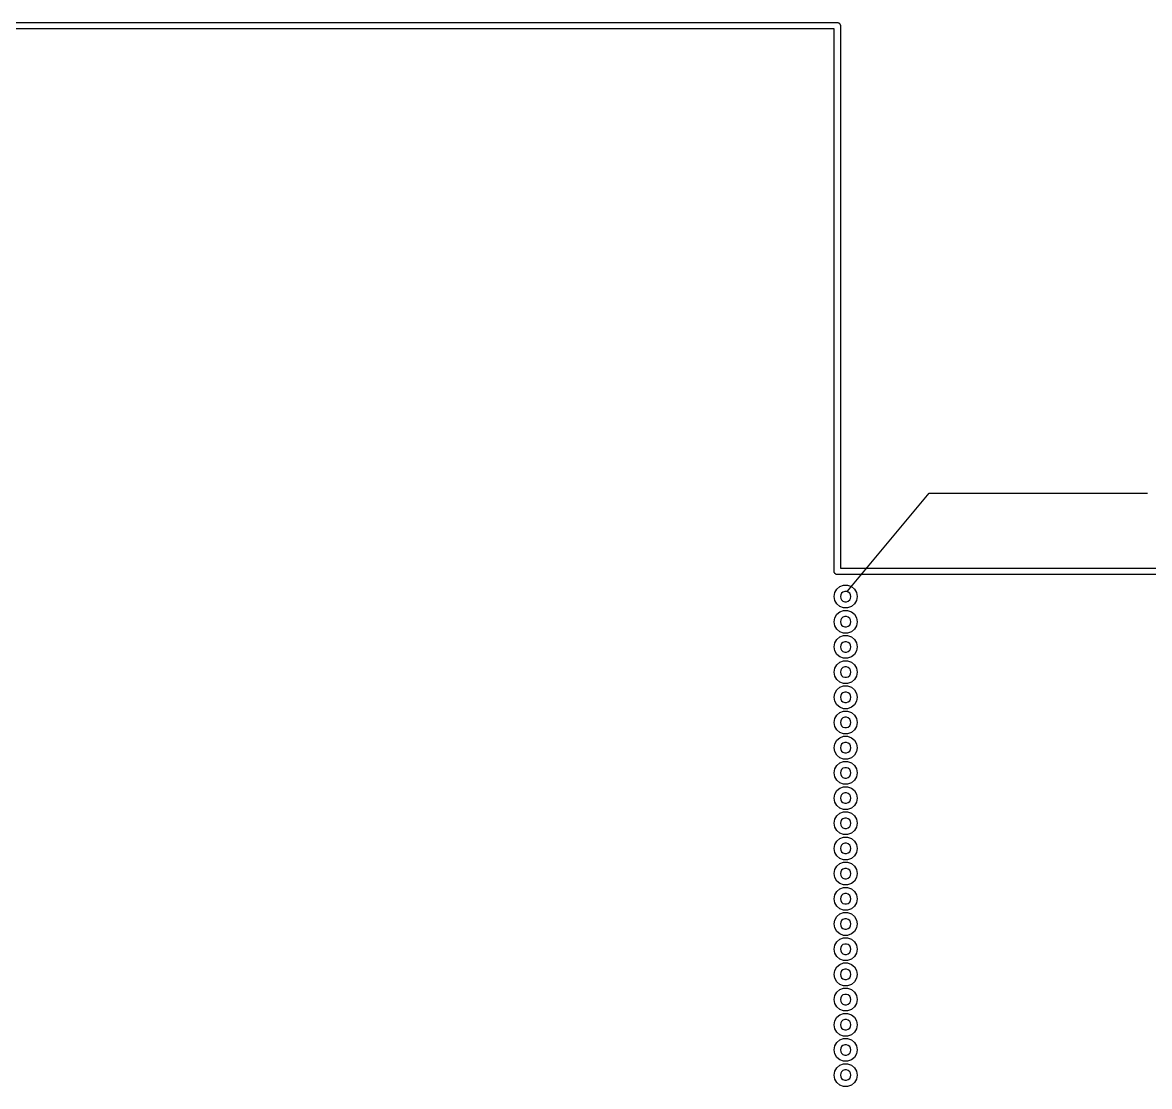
# Model space of a CAD drawing. Extents: x 31 to 271, y 17 to 183.
# Drawn here: x 101.47 to 128.31, y 157.54 to 182.89 of the extents above; entities that cross this region are included whole.
import ezdxf

# ---------------------------------------------------------------- set-up
doc = ezdxf.new("R2010")
doc.units = 0
doc.header["$MEASUREMENT"] = 0
doc.layers.get('0').update_dxf_attribs({"linetype": 'CONTINUOUS'})
doc.layers.add('BLACK', color=7, linetype='CONTINUOUS')

msp = doc.modelspace()

# ---------------------------------------------------------------- linework, layer by layer
at = {"linetype": 'ByBlock'}
for p, q in [((121.11601, 169.34172), (123.06479, 171.67933)), ((123.06479, 171.67933), (128.25948, 171.67933))]:
    msp.add_line(p, q, dxfattribs=at)
at = {"layer": 'BLACK'}
for p, q in [((50.87401, 182.88869), (120.87401, 182.88869)), ((120.87401, 182.88869), (120.88001, 182.88759)), ((120.88001, 182.88759), (120.88701, 182.88759)), ((120.88701, 182.88759), (120.89301, 182.88529)), ((120.89301, 182.88529), (120.90001, 182.88419)), ((120.90001, 182.88419), (120.90501, 182.88089)), ((120.90501, 182.88089), (120.91101, 182.87869)), ((120.91101, 182.87869), (120.91701, 182.87439)), ((120.91701, 182.87439), (120.92201, 182.87119)), ((120.92201, 182.87119), (120.92601, 182.86609)), ((120.92601, 182.86609), (120.93101, 182.86189)), ((120.93101, 182.86189), (120.93501, 182.85619)), ((120.93501, 182.85619), (120.93901, 182.85119)), ((120.93901, 182.85119), (120.94101, 182.84499)), ((120.94101, 182.84499), (120.94401, 182.83939)), ((120.94401, 182.83939), (120.94601, 182.83289)), ((120.94601, 182.83289), (120.94801, 182.82669)), ((120.94801, 182.82669), (120.94801, 182.82019)), ((120.94801, 182.82019), (120.94901, 182.81369)), ((120.94901, 182.81369), (120.94901, 169.88869)), ((120.79901, 182.73869), (50.94901, 182.73869)), ((120.79901, 169.81369), (120.79901, 182.73869)), ((120.94901, 169.88869), (140.87401, 169.88869)), ((120.80001, 169.80719), (120.79901, 169.81369)), ((120.80001, 169.80069), (120.80001, 169.80719)), ((120.80201, 169.79449), (120.80001, 169.80069)), ((120.80401, 169.78799), (120.80201, 169.79449)), ((120.80701, 169.78239), (120.80401, 169.78799)), ((120.80901, 169.77619), (120.80701, 169.78239)), ((120.81301, 169.77119), (120.80901, 169.77619)), ((120.81701, 169.76549), (120.81301, 169.77119)), ((120.82201, 169.76129), (120.81701, 169.76549)), ((120.82601, 169.75619), (120.82201, 169.76129)), ((120.83101, 169.75299), (120.82601, 169.75619)), ((120.83701, 169.74869), (120.83101, 169.75299)), ((120.84301, 169.74649), (120.83701, 169.74869)), ((120.84801, 169.74319), (120.84301, 169.74649)), ((120.85501, 169.74209), (120.84801, 169.74319)), ((120.86101, 169.73979), (120.85501, 169.74209)), ((120.86801, 169.73979), (120.86101, 169.73979)), ((120.87401, 169.73869), (120.86801, 169.73979)), ((140.79901, 169.73869), (120.87401, 169.73869)), ((120.81601, 169.30779), (120.86301, 169.39049)), ((120.86301, 169.39049), (120.93601, 169.45189)), ((120.93601, 169.45189), (121.02601, 169.48449)), ((121.05201, 169.33679), (121.01101, 169.32199)), ((121.02601, 169.48449), (121.12201, 169.48449)), ((121.09601, 169.33679), (121.05201, 169.33679)), ((121.13601, 169.32199), (121.09601, 169.33679)), ((121.12201, 169.48449), (121.21201, 169.45189)), ((121.21201, 169.45189), (121.28501, 169.39049)), ((121.28501, 169.39049), (121.33201, 169.30779)), ((120.79901, 169.21369), (120.81601, 169.30779)), ((120.81601, 169.11959), (120.79901, 169.21369)), ((120.86301, 169.03689), (120.81601, 169.11959)), ((120.95701, 169.25649), (120.94901, 169.21369)), ((120.94901, 169.21369), (120.95701, 169.17089)), ((120.97801, 169.29399), (120.95701, 169.25649)), ((120.95701, 169.17089), (120.97801, 169.13339)), ((121.01101, 169.32199), (120.97801, 169.29399)), ((120.97801, 169.13339), (121.01101, 169.10539)), ((121.01101, 169.10539), (121.05201, 169.09059)), ((121.05201, 169.09059), (121.09601, 169.09059)), ((121.09601, 169.09059), (121.13601, 169.10539)), ((121.17001, 169.29399), (121.13601, 169.32199)), ((121.13601, 169.10539), (121.17001, 169.13339)), ((121.19101, 169.25649), (121.17001, 169.29399)), ((121.17001, 169.13339), (121.19101, 169.17089)), ((121.19901, 169.21369), (121.19101, 169.25649)), ((121.19101, 169.17089), (121.19901, 169.21369)), ((121.33201, 169.11959), (121.28501, 169.03689)), ((121.33201, 169.30779), (121.34901, 169.21369)), ((121.34901, 169.21369), (121.33201, 169.11959)), ((120.81601, 168.70779), (120.86301, 168.79049)), ((120.93601, 168.97549), (120.86301, 169.03689)), ((120.86301, 168.79049), (120.93601, 168.85189)), ((121.02601, 168.94289), (120.93601, 168.97549)), ((120.93601, 168.85189), (121.02601, 168.88449)), ((121.12201, 168.94289), (121.02601, 168.94289)), ((121.02601, 168.88449), (121.12201, 168.88449)), ((121.21201, 168.97549), (121.12201, 168.94289)), ((121.12201, 168.88449), (121.21201, 168.85189)), ((121.28501, 169.03689), (121.21201, 168.97549)), ((121.21201, 168.85189), (121.28501, 168.79049)), ((121.28501, 168.79049), (121.33201, 168.70779)), ((120.79901, 168.61369), (120.81601, 168.70779)), ((120.81601, 168.51959), (120.79901, 168.61369)), ((120.95701, 168.65649), (120.94901, 168.61369)), ((120.94901, 168.61369), (120.95701, 168.57089)), ((120.97801, 168.69399), (120.95701, 168.65649)), ((120.95701, 168.57089), (120.97801, 168.53339)), ((121.01101, 168.72199), (120.97801, 168.69399)), ((120.97801, 168.53339), (121.01101, 168.50539)), ((121.05201, 168.73679), (121.01101, 168.72199)), ((121.09601, 168.73679), (121.05201, 168.73679)), ((121.13601, 168.72199), (121.09601, 168.73679)), ((121.17001, 168.69399), (121.13601, 168.72199)), ((121.13601, 168.50539), (121.17001, 168.53339)), ((121.19101, 168.65649), (121.17001, 168.69399)), ((121.17001, 168.53339), (121.19101, 168.57089)), ((121.19901, 168.61369), (121.19101, 168.65649)), ((121.19101, 168.57089), (121.19901, 168.61369)), ((121.33201, 168.70779), (121.34901, 168.61369)), ((121.34901, 168.61369), (121.33201, 168.51959)), ((120.86301, 168.43689), (120.81601, 168.51959)), ((120.93601, 168.37549), (120.86301, 168.43689)), ((121.02601, 168.34289), (120.93601, 168.37549)), ((120.93601, 168.25189), (121.02601, 168.28449)), ((121.01101, 168.50539), (121.05201, 168.49059)), ((121.12201, 168.34289), (121.02601, 168.34289)), ((121.02601, 168.28449), (121.12201, 168.28449)), ((121.05201, 168.49059), (121.09601, 168.49059)), ((121.09601, 168.49059), (121.13601, 168.50539)), ((121.21201, 168.37549), (121.12201, 168.34289)), ((121.12201, 168.28449), (121.21201, 168.25189)), ((121.28501, 168.43689), (121.21201, 168.37549)), ((121.33201, 168.51959), (121.28501, 168.43689)), ((120.79901, 168.01369), (120.81601, 168.10779)), ((120.81601, 167.91959), (120.79901, 168.01369)), ((120.81601, 168.10779), (120.86301, 168.19049)), ((120.86301, 168.19049), (120.93601, 168.25189)), ((120.95701, 168.05649), (120.94901, 168.01369)), ((120.94901, 168.01369), (120.95701, 167.97089)), ((120.97801, 168.09399), (120.95701, 168.05649)), ((121.01101, 168.12199), (120.97801, 168.09399)), ((121.05201, 168.13679), (121.01101, 168.12199)), ((121.09601, 168.13679), (121.05201, 168.13679)), ((121.13601, 168.12199), (121.09601, 168.13679)), ((121.17001, 168.09399), (121.13601, 168.12199)), ((121.19101, 168.05649), (121.17001, 168.09399)), ((121.19901, 168.01369), (121.19101, 168.05649)), ((121.19101, 167.97089), (121.19901, 168.01369)), ((121.21201, 168.25189), (121.28501, 168.19049)), ((121.28501, 168.19049), (121.33201, 168.10779)), ((121.33201, 168.10779), (121.34901, 168.01369)), ((121.34901, 168.01369), (121.33201, 167.91959)), ((120.86301, 167.83689), (120.81601, 167.91959)), ((120.93601, 167.77549), (120.86301, 167.83689)), ((121.02601, 167.74289), (120.93601, 167.77549)), ((120.95701, 167.97089), (120.97801, 167.93339)), ((120.97801, 167.93339), (121.01101, 167.90539)), ((121.01101, 167.90539), (121.05201, 167.89059)), ((121.12201, 167.74289), (121.02601, 167.74289)), ((121.05201, 167.89059), (121.09601, 167.89059)), ((121.09601, 167.89059), (121.13601, 167.90539)), ((121.21201, 167.77549), (121.12201, 167.74289)), ((121.13601, 167.90539), (121.17001, 167.93339)), ((121.17001, 167.93339), (121.19101, 167.97089)), ((121.28501, 167.83689), (121.21201, 167.77549)), ((121.33201, 167.91959), (121.28501, 167.83689)), ((120.79901, 167.41369), (120.81601, 167.50779)), ((120.81601, 167.50779), (120.86301, 167.59049)), ((120.86301, 167.59049), (120.93601, 167.65189)), ((120.93601, 167.65189), (121.02601, 167.68449)), ((120.95701, 167.45649), (120.94901, 167.41369)), ((120.97801, 167.49399), (120.95701, 167.45649)), ((121.01101, 167.52199), (120.97801, 167.49399)), ((121.05201, 167.53679), (121.01101, 167.52199)), ((121.02601, 167.68449), (121.12201, 167.68449)), ((121.09601, 167.53679), (121.05201, 167.53679)), ((121.13601, 167.52199), (121.09601, 167.53679)), ((121.12201, 167.68449), (121.21201, 167.65189)), ((121.17001, 167.49399), (121.13601, 167.52199)), ((121.19101, 167.45649), (121.17001, 167.49399)), ((121.19901, 167.41369), (121.19101, 167.45649)), ((121.21201, 167.65189), (121.28501, 167.59049)), ((121.28501, 167.59049), (121.33201, 167.50779)), ((121.33201, 167.50779), (121.34901, 167.41369)), ((120.81601, 167.31959), (120.79901, 167.41369)), ((120.86301, 167.23689), (120.81601, 167.31959)), ((120.93601, 167.17549), (120.86301, 167.23689)), ((120.94901, 167.41369), (120.95701, 167.37089)), ((120.95701, 167.37089), (120.97801, 167.33339)), ((120.97801, 167.33339), (121.01101, 167.30539)), ((121.01101, 167.30539), (121.05201, 167.29059)), ((121.05201, 167.29059), (121.09601, 167.29059)), ((121.09601, 167.29059), (121.13601, 167.30539)), ((121.13601, 167.30539), (121.17001, 167.33339)), ((121.17001, 167.33339), (121.19101, 167.37089)), ((121.19101, 167.37089), (121.19901, 167.41369)), ((121.28501, 167.23689), (121.21201, 167.17549)), ((121.33201, 167.31959), (121.28501, 167.23689)), ((121.34901, 167.41369), (121.33201, 167.31959)), ((120.81601, 166.90779), (120.86301, 166.99049)), ((120.86301, 166.99049), (120.93601, 167.05189)), ((121.02601, 167.14289), (120.93601, 167.17549)), ((120.93601, 167.05189), (121.02601, 167.08449)), ((121.01101, 166.92199), (120.97801, 166.89399)), ((121.05201, 166.93679), (121.01101, 166.92199)), ((121.12201, 167.14289), (121.02601, 167.14289)), ((121.02601, 167.08449), (121.12201, 167.08449)), ((121.09601, 166.93679), (121.05201, 166.93679)), ((121.13601, 166.92199), (121.09601, 166.93679)), ((121.21201, 167.17549), (121.12201, 167.14289)), ((121.12201, 167.08449), (121.21201, 167.05189)), ((121.17001, 166.89399), (121.13601, 166.92199)), ((121.21201, 167.05189), (121.28501, 166.99049)), ((121.28501, 166.99049), (121.33201, 166.90779)), ((120.79901, 166.81369), (120.81601, 166.90779)), ((120.81601, 166.71959), (120.79901, 166.81369)), ((120.86301, 166.63689), (120.81601, 166.71959)), ((120.95701, 166.85649), (120.94901, 166.81369)), ((120.94901, 166.81369), (120.95701, 166.77089)), ((120.97801, 166.89399), (120.95701, 166.85649)), ((120.95701, 166.77089), (120.97801, 166.73339)), ((120.97801, 166.73339), (121.01101, 166.70539)), ((121.01101, 166.70539), (121.05201, 166.69059)), ((121.05201, 166.69059), (121.09601, 166.69059)), ((121.09601, 166.69059), (121.13601, 166.70539)), ((121.13601, 166.70539), (121.17001, 166.73339)), ((121.19101, 166.85649), (121.17001, 166.89399)), ((121.17001, 166.73339), (121.19101, 166.77089)), ((121.19901, 166.81369), (121.19101, 166.85649)), ((121.19101, 166.77089), (121.19901, 166.81369)), ((121.33201, 166.71959), (121.28501, 166.63689)), ((121.33201, 166.90779), (121.34901, 166.81369)), ((121.34901, 166.81369), (121.33201, 166.71959)), ((120.81601, 166.30779), (120.86301, 166.39049)), ((120.93601, 166.57549), (120.86301, 166.63689)), ((120.86301, 166.39049), (120.93601, 166.45189)), ((121.02601, 166.54289), (120.93601, 166.57549)), ((120.93601, 166.45189), (121.02601, 166.48449)), ((121.12201, 166.54289), (121.02601, 166.54289)), ((121.02601, 166.48449), (121.12201, 166.48449)), ((121.21201, 166.57549), (121.12201, 166.54289)), ((121.12201, 166.48449), (121.21201, 166.45189)), ((121.28501, 166.63689), (121.21201, 166.57549)), ((121.21201, 166.45189), (121.28501, 166.39049)), ((121.28501, 166.39049), (121.33201, 166.30779)), ((120.79901, 166.21369), (120.81601, 166.30779)), ((120.81601, 166.11959), (120.79901, 166.21369)), ((120.86301, 166.03689), (120.81601, 166.11959)), ((120.95701, 166.25649), (120.94901, 166.21369)), ((120.94901, 166.21369), (120.95701, 166.17089)), ((120.97801, 166.29399), (120.95701, 166.25649)), ((120.95701, 166.17089), (120.97801, 166.13339)), ((121.01101, 166.32199), (120.97801, 166.29399)), ((120.97801, 166.13339), (121.01101, 166.10539)), ((121.05201, 166.33679), (121.01101, 166.32199)), ((121.09601, 166.33679), (121.05201, 166.33679)), ((121.13601, 166.32199), (121.09601, 166.33679)), ((121.17001, 166.29399), (121.13601, 166.32199)), ((121.13601, 166.10539), (121.17001, 166.13339)), ((121.19101, 166.25649), (121.17001, 166.29399)), ((121.17001, 166.13339), (121.19101, 166.17089)), ((121.19901, 166.21369), (121.19101, 166.25649)), ((121.19101, 166.17089), (121.19901, 166.21369)), ((121.33201, 166.11959), (121.28501, 166.03689)), ((121.33201, 166.30779), (121.34901, 166.21369)), ((121.34901, 166.21369), (121.33201, 166.11959)), ((120.93601, 165.97549), (120.86301, 166.03689)), ((120.86301, 165.79049), (120.93601, 165.85189)), ((121.02601, 165.94289), (120.93601, 165.97549)), ((120.93601, 165.85189), (121.02601, 165.88449)), ((121.01101, 166.10539), (121.05201, 166.09059)), ((121.12201, 165.94289), (121.02601, 165.94289)), ((121.02601, 165.88449), (121.12201, 165.88449)), ((121.05201, 166.09059), (121.09601, 166.09059)), ((121.09601, 166.09059), (121.13601, 166.10539)), ((121.21201, 165.97549), (121.12201, 165.94289)), ((121.12201, 165.88449), (121.21201, 165.85189)), ((121.28501, 166.03689), (121.21201, 165.97549)), ((121.21201, 165.85189), (121.28501, 165.79049)), ((120.79901, 165.61369), (120.81601, 165.70779)), ((120.81601, 165.51959), (120.79901, 165.61369)), ((120.81601, 165.70779), (120.86301, 165.79049)), ((120.95701, 165.65649), (120.94901, 165.61369)), ((120.94901, 165.61369), (120.95701, 165.57089)), ((120.97801, 165.69399), (120.95701, 165.65649)), ((120.95701, 165.57089), (120.97801, 165.53339)), ((121.01101, 165.72199), (120.97801, 165.69399)), ((121.05201, 165.73679), (121.01101, 165.72199)), ((121.09601, 165.73679), (121.05201, 165.73679)), ((121.13601, 165.72199), (121.09601, 165.73679)), ((121.17001, 165.69399), (121.13601, 165.72199)), ((121.19101, 165.65649), (121.17001, 165.69399)), ((121.17001, 165.53339), (121.19101, 165.57089)), ((121.19901, 165.61369), (121.19101, 165.65649)), ((121.19101, 165.57089), (121.19901, 165.61369)), ((121.28501, 165.79049), (121.33201, 165.70779)), ((121.33201, 165.70779), (121.34901, 165.61369)), ((121.34901, 165.61369), (121.33201, 165.51959)), ((120.86301, 165.43689), (120.81601, 165.51959)), ((120.93601, 165.37549), (120.86301, 165.43689)), ((121.02601, 165.34289), (120.93601, 165.37549)), ((120.97801, 165.53339), (121.01101, 165.50539)), ((121.01101, 165.50539), (121.05201, 165.49059)), ((121.12201, 165.34289), (121.02601, 165.34289)), ((121.05201, 165.49059), (121.09601, 165.49059)), ((121.09601, 165.49059), (121.13601, 165.50539)), ((121.21201, 165.37549), (121.12201, 165.34289)), ((121.13601, 165.50539), (121.17001, 165.53339)), ((121.28501, 165.43689), (121.21201, 165.37549)), ((121.33201, 165.51959), (121.28501, 165.43689)), ((120.79901, 165.01369), (120.81601, 165.10779)), ((120.81601, 165.10779), (120.86301, 165.19049)), ((120.86301, 165.19049), (120.93601, 165.25189)), ((120.93601, 165.25189), (121.02601, 165.28449)), ((120.95701, 165.05649), (120.94901, 165.01369)), ((120.97801, 165.09399), (120.95701, 165.05649)), ((121.01101, 165.12199), (120.97801, 165.09399)), ((121.05201, 165.13679), (121.01101, 165.12199)), ((121.02601, 165.28449), (121.12201, 165.28449)), ((121.09601, 165.13679), (121.05201, 165.13679)), ((121.13601, 165.12199), (121.09601, 165.13679)), ((121.12201, 165.28449), (121.21201, 165.25189)), ((121.17001, 165.09399), (121.13601, 165.12199)), ((121.19101, 165.05649), (121.17001, 165.09399)), ((121.19901, 165.01369), (121.19101, 165.05649)), ((121.21201, 165.25189), (121.28501, 165.19049)), ((121.28501, 165.19049), (121.33201, 165.10779)), ((121.33201, 165.10779), (121.34901, 165.01369)), ((120.81601, 164.91959), (120.79901, 165.01369)), ((120.86301, 164.83689), (120.81601, 164.91959)), ((120.93601, 164.77549), (120.86301, 164.83689)), ((121.02601, 164.74289), (120.93601, 164.77549)), ((120.94901, 165.01369), (120.95701, 164.97089)), ((120.95701, 164.97089), (120.97801, 164.93339)), ((120.97801, 164.93339), (121.01101, 164.90539)), ((121.01101, 164.90539), (121.05201, 164.89059)), ((121.05201, 164.89059), (121.09601, 164.89059)), ((121.09601, 164.89059), (121.13601, 164.90539)), ((121.21201, 164.77549), (121.12201, 164.74289)), ((121.13601, 164.90539), (121.17001, 164.93339)), ((121.17001, 164.93339), (121.19101, 164.97089)), ((121.19101, 164.97089), (121.19901, 165.01369)), ((121.28501, 164.83689), (121.21201, 164.77549)), ((121.33201, 164.91959), (121.28501, 164.83689)), ((121.34901, 165.01369), (121.33201, 164.91959)), ((120.79901, 164.41369), (120.81601, 164.50779)), ((120.81601, 164.50779), (120.86301, 164.59049)), ((120.86301, 164.59049), (120.93601, 164.65189)), ((120.93601, 164.65189), (121.02601, 164.68449)), ((121.01101, 164.52199), (120.97801, 164.49399)), ((121.05201, 164.53679), (121.01101, 164.52199)), ((121.12201, 164.74289), (121.02601, 164.74289)), ((121.02601, 164.68449), (121.12201, 164.68449)), ((121.09601, 164.53679), (121.05201, 164.53679)), ((121.13601, 164.52199), (121.09601, 164.53679)), ((121.12201, 164.68449), (121.21201, 164.65189)), ((121.17001, 164.49399), (121.13601, 164.52199)), ((121.21201, 164.65189), (121.28501, 164.59049)), ((121.28501, 164.59049), (121.33201, 164.50779)), ((121.33201, 164.50779), (121.34901, 164.41369)), ((120.81601, 164.31959), (120.79901, 164.41369)), ((120.86301, 164.23689), (120.81601, 164.31959)), ((120.93601, 164.17549), (120.86301, 164.23689)), ((120.95701, 164.45649), (120.94901, 164.41369)), ((120.94901, 164.41369), (120.95701, 164.37089)), ((120.97801, 164.49399), (120.95701, 164.45649)), ((120.95701, 164.37089), (120.97801, 164.33339)), ((120.97801, 164.33339), (121.01101, 164.30539)), ((121.01101, 164.30539), (121.05201, 164.29059)), ((121.05201, 164.29059), (121.09601, 164.29059)), ((121.09601, 164.29059), (121.13601, 164.30539)), ((121.13601, 164.30539), (121.17001, 164.33339)), ((121.19101, 164.45649), (121.17001, 164.49399)), ((121.17001, 164.33339), (121.19101, 164.37089)), ((121.19901, 164.41369), (121.19101, 164.45649)), ((121.19101, 164.37089), (121.19901, 164.41369)), ((121.28501, 164.23689), (121.21201, 164.17549)), ((121.33201, 164.31959), (121.28501, 164.23689)), ((121.34901, 164.41369), (121.33201, 164.31959)), ((120.81601, 163.90779), (120.86301, 163.99049)), ((120.86301, 163.99049), (120.93601, 164.05189)), ((121.02601, 164.14289), (120.93601, 164.17549)), ((120.93601, 164.05189), (121.02601, 164.08449)), ((121.12201, 164.14289), (121.02601, 164.14289)), ((121.02601, 164.08449), (121.12201, 164.08449)), ((121.21201, 164.17549), (121.12201, 164.14289)), ((121.12201, 164.08449), (121.21201, 164.05189)), ((121.21201, 164.05189), (121.28501, 163.99049)), ((121.28501, 163.99049), (121.33201, 163.90779)), ((120.79901, 163.81369), (120.81601, 163.90779)), ((120.81601, 163.71959), (120.79901, 163.81369)), ((120.86301, 163.63689), (120.81601, 163.71959)), ((120.95701, 163.85649), (120.94901, 163.81369)), ((120.94901, 163.81369), (120.95701, 163.77089)), ((120.97801, 163.89399), (120.95701, 163.85649)), ((120.95701, 163.77089), (120.97801, 163.73339)), ((121.01101, 163.92199), (120.97801, 163.89399)), ((120.97801, 163.73339), (121.01101, 163.70539)), ((121.05201, 163.93679), (121.01101, 163.92199)), ((121.01101, 163.70539), (121.05201, 163.69059)), ((121.09601, 163.93679), (121.05201, 163.93679)), ((121.13601, 163.92199), (121.09601, 163.93679)), ((121.09601, 163.69059), (121.13601, 163.70539)), ((121.17001, 163.89399), (121.13601, 163.92199)), ((121.13601, 163.70539), (121.17001, 163.73339)), ((121.19101, 163.85649), (121.17001, 163.89399)), ((121.17001, 163.73339), (121.19101, 163.77089)), ((121.19901, 163.81369), (121.19101, 163.85649)), ((121.19101, 163.77089), (121.19901, 163.81369)), ((121.33201, 163.71959), (121.28501, 163.63689)), ((121.33201, 163.90779), (121.34901, 163.81369)), ((121.34901, 163.81369), (121.33201, 163.71959)), ((120.93601, 163.57549), (120.86301, 163.63689)), ((120.86301, 163.39049), (120.93601, 163.45189)), ((121.02601, 163.54289), (120.93601, 163.57549)), ((120.93601, 163.45189), (121.02601, 163.48449)), ((121.12201, 163.54289), (121.02601, 163.54289)), ((121.02601, 163.48449), (121.12201, 163.48449)), ((121.05201, 163.69059), (121.09601, 163.69059)), ((121.21201, 163.57549), (121.12201, 163.54289)), ((121.12201, 163.48449), (121.21201, 163.45189)), ((121.28501, 163.63689), (121.21201, 163.57549)), ((121.21201, 163.45189), (121.28501, 163.39049)), ((120.79901, 163.21369), (120.81601, 163.30779)), ((120.81601, 163.11959), (120.79901, 163.21369)), ((120.81601, 163.30779), (120.86301, 163.39049)), ((120.95701, 163.25649), (120.94901, 163.21369)), ((120.94901, 163.21369), (120.95701, 163.17089)), ((120.97801, 163.29399), (120.95701, 163.25649)), ((120.95701, 163.17089), (120.97801, 163.13339)), ((121.01101, 163.32199), (120.97801, 163.29399)), ((121.05201, 163.33679), (121.01101, 163.32199)), ((121.09601, 163.33679), (121.05201, 163.33679)), ((121.13601, 163.32199), (121.09601, 163.33679)), ((121.17001, 163.29399), (121.13601, 163.32199)), ((121.19101, 163.25649), (121.17001, 163.29399)), ((121.17001, 163.13339), (121.19101, 163.17089)), ((121.19901, 163.21369), (121.19101, 163.25649)), ((121.19101, 163.17089), (121.19901, 163.21369)), ((121.28501, 163.39049), (121.33201, 163.30779)), ((121.33201, 163.30779), (121.34901, 163.21369)), ((121.34901, 163.21369), (121.33201, 163.11959)), ((120.86301, 163.03689), (120.81601, 163.11959)), ((120.93601, 162.97549), (120.86301, 163.03689)), ((121.02601, 162.94289), (120.93601, 162.97549)), ((120.97801, 163.13339), (121.01101, 163.10539)), ((121.01101, 163.10539), (121.05201, 163.09059)), ((121.12201, 162.94289), (121.02601, 162.94289)), ((121.05201, 163.09059), (121.09601, 163.09059)), ((121.09601, 163.09059), (121.13601, 163.10539)), ((121.21201, 162.97549), (121.12201, 162.94289)), ((121.13601, 163.10539), (121.17001, 163.13339)), ((121.28501, 163.03689), (121.21201, 162.97549)), ((121.33201, 163.11959), (121.28501, 163.03689)), ((120.79901, 162.61369), (120.81601, 162.70779)), ((120.81601, 162.70779), (120.86301, 162.79049)), ((120.86301, 162.79049), (120.93601, 162.85189)), ((120.93601, 162.85189), (121.02601, 162.88449)), ((120.95701, 162.65649), (120.94901, 162.61369)), ((120.97801, 162.69399), (120.95701, 162.65649)), ((121.01101, 162.72199), (120.97801, 162.69399)), ((121.05201, 162.73679), (121.01101, 162.72199)), ((121.02601, 162.88449), (121.12201, 162.88449)), ((121.09601, 162.73679), (121.05201, 162.73679)), ((121.13601, 162.72199), (121.09601, 162.73679)), ((121.12201, 162.88449), (121.21201, 162.85189)), ((121.17001, 162.69399), (121.13601, 162.72199)), ((121.19101, 162.65649), (121.17001, 162.69399)), ((121.19901, 162.61369), (121.19101, 162.65649)), ((121.21201, 162.85189), (121.28501, 162.79049)), ((121.28501, 162.79049), (121.33201, 162.70779)), ((121.33201, 162.70779), (121.34901, 162.61369)), ((120.81601, 162.51959), (120.79901, 162.61369)), ((120.86301, 162.43689), (120.81601, 162.51959)), ((120.93601, 162.37549), (120.86301, 162.43689)), ((121.02601, 162.34289), (120.93601, 162.37549)), ((120.94901, 162.61369), (120.95701, 162.57089)), ((120.95701, 162.57089), (120.97801, 162.53339)), ((120.97801, 162.53339), (121.01101, 162.50539)), ((121.01101, 162.50539), (121.05201, 162.49059)), ((121.05201, 162.49059), (121.09601, 162.49059)), ((121.09601, 162.49059), (121.13601, 162.50539)), ((121.21201, 162.37549), (121.12201, 162.34289)), ((121.13601, 162.50539), (121.17001, 162.53339)), ((121.17001, 162.53339), (121.19101, 162.57089)), ((121.19101, 162.57089), (121.19901, 162.61369)), ((121.28501, 162.43689), (121.21201, 162.37549)), ((121.33201, 162.51959), (121.28501, 162.43689)), ((121.34901, 162.61369), (121.33201, 162.51959)), ((120.79901, 162.01369), (120.81601, 162.10779)), ((120.81601, 162.10779), (120.86301, 162.19049)), ((120.86301, 162.19049), (120.93601, 162.25189)), ((120.93601, 162.25189), (121.02601, 162.28449)), ((120.97801, 162.09399), (120.95701, 162.05649)), ((121.01101, 162.12199), (120.97801, 162.09399)), ((121.05201, 162.13679), (121.01101, 162.12199)), ((121.12201, 162.34289), (121.02601, 162.34289)), ((121.02601, 162.28449), (121.12201, 162.28449)), ((121.09601, 162.13679), (121.05201, 162.13679)), ((121.13601, 162.12199), (121.09601, 162.13679)), ((121.12201, 162.28449), (121.21201, 162.25189)), ((121.17001, 162.09399), (121.13601, 162.12199)), ((121.19101, 162.05649), (121.17001, 162.09399)), ((121.21201, 162.25189), (121.28501, 162.19049)), ((121.28501, 162.19049), (121.33201, 162.10779)), ((121.33201, 162.10779), (121.34901, 162.01369)), ((120.81601, 161.91959), (120.79901, 162.01369)), ((120.86301, 161.83689), (120.81601, 161.91959)), ((120.93601, 161.77549), (120.86301, 161.83689)), ((120.95701, 162.05649), (120.94901, 162.01369)), ((120.94901, 162.01369), (120.95701, 161.97089)), ((120.95701, 161.97089), (120.97801, 161.93339)), ((120.97801, 161.93339), (121.01101, 161.90539)), ((121.01101, 161.90539), (121.05201, 161.89059)), ((121.05201, 161.89059), (121.09601, 161.89059)), ((121.09601, 161.89059), (121.13601, 161.90539)), ((121.13601, 161.90539), (121.17001, 161.93339)), ((121.17001, 161.93339), (121.19101, 161.97089)), ((121.19901, 162.01369), (121.19101, 162.05649)), ((121.19101, 161.97089), (121.19901, 162.01369)), ((121.28501, 161.83689), (121.21201, 161.77549)), ((121.33201, 161.91959), (121.28501, 161.83689)), ((121.34901, 162.01369), (121.33201, 161.91959)), ((120.81601, 161.50779), (120.86301, 161.59049)), ((120.86301, 161.59049), (120.93601, 161.65189)), ((121.02601, 161.74289), (120.93601, 161.77549)), ((120.93601, 161.65189), (121.02601, 161.68449)), ((121.12201, 161.74289), (121.02601, 161.74289)), ((121.02601, 161.68449), (121.12201, 161.68449)), ((121.21201, 161.77549), (121.12201, 161.74289)), ((121.12201, 161.68449), (121.21201, 161.65189)), ((121.21201, 161.65189), (121.28501, 161.59049)), ((121.28501, 161.59049), (121.33201, 161.50779)), ((120.79901, 161.41369), (120.81601, 161.50779)), ((120.81601, 161.31959), (120.79901, 161.41369)), ((120.86301, 161.23689), (120.81601, 161.31959)), ((120.95701, 161.45649), (120.94901, 161.41369)), ((120.94901, 161.41369), (120.95701, 161.37089)), ((120.97801, 161.49399), (120.95701, 161.45649)), ((120.95701, 161.37089), (120.97801, 161.33339)), ((121.01101, 161.52199), (120.97801, 161.49399)), ((120.97801, 161.33339), (121.01101, 161.30539)), ((121.05201, 161.53679), (121.01101, 161.52199)), ((121.01101, 161.30539), (121.05201, 161.29059)), ((121.09601, 161.53679), (121.05201, 161.53679)), ((121.05201, 161.29059), (121.09601, 161.29059)), ((121.13601, 161.52199), (121.09601, 161.53679)), ((121.09601, 161.29059), (121.13601, 161.30539)), ((121.17001, 161.49399), (121.13601, 161.52199)), ((121.13601, 161.30539), (121.17001, 161.33339)), ((121.19101, 161.45649), (121.17001, 161.49399)), ((121.17001, 161.33339), (121.19101, 161.37089)), ((121.19901, 161.41369), (121.19101, 161.45649)), ((121.19101, 161.37089), (121.19901, 161.41369)), ((121.33201, 161.31959), (121.28501, 161.23689)), ((121.33201, 161.50779), (121.34901, 161.41369)), ((121.34901, 161.41369), (121.33201, 161.31959)), ((120.93601, 161.17549), (120.86301, 161.23689)), ((120.86301, 160.99049), (120.93601, 161.05189)), ((121.02601, 161.14289), (120.93601, 161.17549)), ((120.93601, 161.05189), (121.02601, 161.08449)), ((121.12201, 161.14289), (121.02601, 161.14289)), ((121.02601, 161.08449), (121.12201, 161.08449)), ((121.21201, 161.17549), (121.12201, 161.14289)), ((121.12201, 161.08449), (121.21201, 161.05189)), ((121.28501, 161.23689), (121.21201, 161.17549)), ((121.21201, 161.05189), (121.28501, 160.99049)), ((120.79901, 160.81369), (120.81601, 160.90779)), ((120.81601, 160.71959), (120.79901, 160.81369)), ((120.81601, 160.90779), (120.86301, 160.99049)), ((120.95701, 160.85649), (120.94901, 160.81369)), ((120.94901, 160.81369), (120.95701, 160.77089)), ((120.97801, 160.89399), (120.95701, 160.85649)), ((120.95701, 160.77089), (120.97801, 160.73339)), ((121.01101, 160.92199), (120.97801, 160.89399)), ((121.05201, 160.93679), (121.01101, 160.92199)), ((121.09601, 160.93679), (121.05201, 160.93679)), ((121.13601, 160.92199), (121.09601, 160.93679)), ((121.17001, 160.89399), (121.13601, 160.92199)), ((121.19101, 160.85649), (121.17001, 160.89399)), ((121.17001, 160.73339), (121.19101, 160.77089)), ((121.19901, 160.81369), (121.19101, 160.85649)), ((121.19101, 160.77089), (121.19901, 160.81369)), ((121.28501, 160.99049), (121.33201, 160.90779)), ((121.33201, 160.90779), (121.34901, 160.81369)), ((121.34901, 160.81369), (121.33201, 160.71959)), ((120.86301, 160.63689), (120.81601, 160.71959)), ((120.93601, 160.57549), (120.86301, 160.63689)), ((121.02601, 160.54289), (120.93601, 160.57549)), ((120.93601, 160.45189), (121.02601, 160.48449)), ((120.97801, 160.73339), (121.01101, 160.70539)), ((121.01101, 160.70539), (121.05201, 160.69059)), ((121.12201, 160.54289), (121.02601, 160.54289)), ((121.02601, 160.48449), (121.12201, 160.48449)), ((121.05201, 160.69059), (121.09601, 160.69059)), ((121.09601, 160.69059), (121.13601, 160.70539)), ((121.21201, 160.57549), (121.12201, 160.54289)), ((121.12201, 160.48449), (121.21201, 160.45189)), ((121.13601, 160.70539), (121.17001, 160.73339)), ((121.28501, 160.63689), (121.21201, 160.57549)), ((121.33201, 160.71959), (121.28501, 160.63689)), ((120.79901, 160.21369), (120.81601, 160.30779)), ((120.81601, 160.11959), (120.79901, 160.21369)), ((120.81601, 160.30779), (120.86301, 160.39049)), ((120.86301, 160.39049), (120.93601, 160.45189)), ((120.95701, 160.25649), (120.94901, 160.21369)), ((120.94901, 160.21369), (120.95701, 160.17089)), ((120.97801, 160.29399), (120.95701, 160.25649)), ((121.01101, 160.32199), (120.97801, 160.29399)), ((121.05201, 160.33679), (121.01101, 160.32199)), ((121.09601, 160.33679), (121.05201, 160.33679)), ((121.13601, 160.32199), (121.09601, 160.33679)), ((121.17001, 160.29399), (121.13601, 160.32199)), ((121.19101, 160.25649), (121.17001, 160.29399)), ((121.19901, 160.21369), (121.19101, 160.25649)), ((121.19101, 160.17089), (121.19901, 160.21369)), ((121.21201, 160.45189), (121.28501, 160.39049)), ((121.28501, 160.39049), (121.33201, 160.30779)), ((121.33201, 160.30779), (121.34901, 160.21369)), ((121.34901, 160.21369), (121.33201, 160.11959)), ((120.86301, 160.03689), (120.81601, 160.11959)), ((120.93601, 159.97549), (120.86301, 160.03689)), ((121.02601, 159.94289), (120.93601, 159.97549)), ((120.95701, 160.17089), (120.97801, 160.13339)), ((120.97801, 160.13339), (121.01101, 160.10539)), ((121.01101, 160.10539), (121.05201, 160.09059)), ((121.12201, 159.94289), (121.02601, 159.94289)), ((121.05201, 160.09059), (121.09601, 160.09059)), ((121.09601, 160.09059), (121.13601, 160.10539)), ((121.21201, 159.97549), (121.12201, 159.94289)), ((121.13601, 160.10539), (121.17001, 160.13339)), ((121.17001, 160.13339), (121.19101, 160.17089)), ((121.28501, 160.03689), (121.21201, 159.97549)), ((121.33201, 160.11959), (121.28501, 160.03689)), ((120.79901, 159.61369), (120.81601, 159.70779)), ((120.81601, 159.70779), (120.86301, 159.79049)), ((120.86301, 159.79049), (120.93601, 159.85189)), ((120.93601, 159.85189), (121.02601, 159.88449)), ((120.97801, 159.69399), (120.95701, 159.65649)), ((121.01101, 159.72199), (120.97801, 159.69399)), ((121.05201, 159.73679), (121.01101, 159.72199)), ((121.02601, 159.88449), (121.12201, 159.88449)), ((121.09601, 159.73679), (121.05201, 159.73679)), ((121.13601, 159.72199), (121.09601, 159.73679)), ((121.12201, 159.88449), (121.21201, 159.85189)), ((121.17001, 159.69399), (121.13601, 159.72199)), ((121.19101, 159.65649), (121.17001, 159.69399)), ((121.21201, 159.85189), (121.28501, 159.79049)), ((121.28501, 159.79049), (121.33201, 159.70779)), ((121.33201, 159.70779), (121.34901, 159.61369)), ((120.81601, 159.51959), (120.79901, 159.61369)), ((120.86301, 159.43689), (120.81601, 159.51959)), ((120.93601, 159.37549), (120.86301, 159.43689)), ((120.95701, 159.65649), (120.94901, 159.61369)), ((120.94901, 159.61369), (120.95701, 159.57089)), ((120.95701, 159.57089), (120.97801, 159.53339)), ((120.97801, 159.53339), (121.01101, 159.50539)), ((121.01101, 159.50539), (121.05201, 159.49059)), ((121.05201, 159.49059), (121.09601, 159.49059)), ((121.09601, 159.49059), (121.13601, 159.50539)), ((121.13601, 159.50539), (121.17001, 159.53339)), ((121.17001, 159.53339), (121.19101, 159.57089)), ((121.19901, 159.61369), (121.19101, 159.65649)), ((121.19101, 159.57089), (121.19901, 159.61369)), ((121.28501, 159.43689), (121.21201, 159.37549)), ((121.33201, 159.51959), (121.28501, 159.43689)), ((121.34901, 159.61369), (121.33201, 159.51959)), ((120.81601, 159.10779), (120.86301, 159.19049)), ((120.86301, 159.19049), (120.93601, 159.25189)), ((121.02601, 159.34289), (120.93601, 159.37549)), ((120.93601, 159.25189), (121.02601, 159.28449)), ((121.05201, 159.13679), (121.01101, 159.12199)), ((121.12201, 159.34289), (121.02601, 159.34289)), ((121.02601, 159.28449), (121.12201, 159.28449)), ((121.09601, 159.13679), (121.05201, 159.13679)), ((121.13601, 159.12199), (121.09601, 159.13679)), ((121.21201, 159.37549), (121.12201, 159.34289)), ((121.12201, 159.28449), (121.21201, 159.25189)), ((121.21201, 159.25189), (121.28501, 159.19049)), ((121.28501, 159.19049), (121.33201, 159.10779)), ((120.79901, 159.01369), (120.81601, 159.10779)), ((120.81601, 158.91959), (120.79901, 159.01369)), ((120.86301, 158.83689), (120.81601, 158.91959)), ((120.95701, 159.05649), (120.94901, 159.01369)), ((120.94901, 159.01369), (120.95701, 158.97089)), ((120.97801, 159.09399), (120.95701, 159.05649)), ((120.95701, 158.97089), (120.97801, 158.93339)), ((121.01101, 159.12199), (120.97801, 159.09399)), ((120.97801, 158.93339), (121.01101, 158.90539)), ((121.01101, 158.90539), (121.05201, 158.89059)), ((121.05201, 158.89059), (121.09601, 158.89059)), ((121.09601, 158.89059), (121.13601, 158.90539)), ((121.17001, 159.09399), (121.13601, 159.12199)), ((121.13601, 158.90539), (121.17001, 158.93339)), ((121.19101, 159.05649), (121.17001, 159.09399)), ((121.17001, 158.93339), (121.19101, 158.97089)), ((121.19901, 159.01369), (121.19101, 159.05649)), ((121.19101, 158.97089), (121.19901, 159.01369)), ((121.33201, 158.91959), (121.28501, 158.83689)), ((121.33201, 159.10779), (121.34901, 159.01369)), ((121.34901, 159.01369), (121.33201, 158.91959)), ((120.93601, 158.77549), (120.86301, 158.83689)), ((120.86301, 158.59049), (120.93601, 158.65189)), ((121.02601, 158.74289), (120.93601, 158.77549)), ((120.93601, 158.65189), (121.02601, 158.68449)), ((121.12201, 158.74289), (121.02601, 158.74289)), ((121.02601, 158.68449), (121.12201, 158.68449)), ((121.21201, 158.77549), (121.12201, 158.74289)), ((121.12201, 158.68449), (121.21201, 158.65189)), ((121.28501, 158.83689), (121.21201, 158.77549)), ((121.21201, 158.65189), (121.28501, 158.59049)), ((120.79901, 158.41369), (120.81601, 158.50779)), ((120.81601, 158.31959), (120.79901, 158.41369)), ((120.81601, 158.50779), (120.86301, 158.59049)), ((120.95701, 158.45649), (120.94901, 158.41369)), ((120.94901, 158.41369), (120.95701, 158.37089)), ((120.97801, 158.49399), (120.95701, 158.45649)), ((120.95701, 158.37089), (120.97801, 158.33339)), ((121.01101, 158.52199), (120.97801, 158.49399)), ((120.97801, 158.33339), (121.01101, 158.30539)), ((121.05201, 158.53679), (121.01101, 158.52199)), ((121.09601, 158.53679), (121.05201, 158.53679)), ((121.13601, 158.52199), (121.09601, 158.53679)), ((121.17001, 158.49399), (121.13601, 158.52199)), ((121.13601, 158.30539), (121.17001, 158.33339)), ((121.19101, 158.45649), (121.17001, 158.49399)), ((121.17001, 158.33339), (121.19101, 158.37089)), ((121.19901, 158.41369), (121.19101, 158.45649)), ((121.19101, 158.37089), (121.19901, 158.41369)), ((121.28501, 158.59049), (121.33201, 158.50779)), ((121.33201, 158.50779), (121.34901, 158.41369)), ((121.34901, 158.41369), (121.33201, 158.31959)), ((120.86301, 158.23689), (120.81601, 158.31959)), ((120.93601, 158.17549), (120.86301, 158.23689)), ((121.02601, 158.14289), (120.93601, 158.17549)), ((120.93601, 158.05189), (121.02601, 158.08449)), ((121.01101, 158.30539), (121.05201, 158.29059)), ((121.12201, 158.14289), (121.02601, 158.14289)), ((121.02601, 158.08449), (121.12201, 158.08449)), ((121.05201, 158.29059), (121.09601, 158.29059)), ((121.09601, 158.29059), (121.13601, 158.30539)), ((121.21201, 158.17549), (121.12201, 158.14289)), ((121.12201, 158.08449), (121.21201, 158.05189)), ((121.28501, 158.23689), (121.21201, 158.17549)), ((121.33201, 158.31959), (121.28501, 158.23689)), ((120.79901, 157.81369), (120.81601, 157.90779)), ((120.81601, 157.71959), (120.79901, 157.81369)), ((120.81601, 157.90779), (120.86301, 157.99049)), ((120.86301, 157.99049), (120.93601, 158.05189)), ((120.95701, 157.85649), (120.94901, 157.81369)), ((120.94901, 157.81369), (120.95701, 157.77089)), ((120.97801, 157.89399), (120.95701, 157.85649)), ((121.01101, 157.92199), (120.97801, 157.89399)), ((121.05201, 157.93679), (121.01101, 157.92199)), ((121.09601, 157.93679), (121.05201, 157.93679)), ((121.13601, 157.92199), (121.09601, 157.93679)), ((121.17001, 157.89399), (121.13601, 157.92199)), ((121.19101, 157.85649), (121.17001, 157.89399)), ((121.19901, 157.81369), (121.19101, 157.85649)), ((121.19101, 157.77089), (121.19901, 157.81369)), ((121.21201, 158.05189), (121.28501, 157.99049)), ((121.28501, 157.99049), (121.33201, 157.90779)), ((121.33201, 157.90779), (121.34901, 157.81369)), ((121.34901, 157.81369), (121.33201, 157.71959)), ((120.86301, 157.63689), (120.81601, 157.71959)), ((120.93601, 157.57549), (120.86301, 157.63689)), ((121.02601, 157.54289), (120.93601, 157.57549)), ((120.95701, 157.77089), (120.97801, 157.73339)), ((120.97801, 157.73339), (121.01101, 157.70539)), ((121.01101, 157.70539), (121.05201, 157.69059)), ((121.12201, 157.54289), (121.02601, 157.54289)), ((121.05201, 157.69059), (121.09601, 157.69059)), ((121.09601, 157.69059), (121.13601, 157.70539)), ((121.21201, 157.57549), (121.12201, 157.54289)), ((121.13601, 157.70539), (121.17001, 157.73339)), ((121.17001, 157.73339), (121.19101, 157.77089)), ((121.28501, 157.63689), (121.21201, 157.57549)), ((121.33201, 157.71959), (121.28501, 157.63689))]:
    msp.add_line(p, q, dxfattribs=at)

doc.saveas('drawing.dxf')
